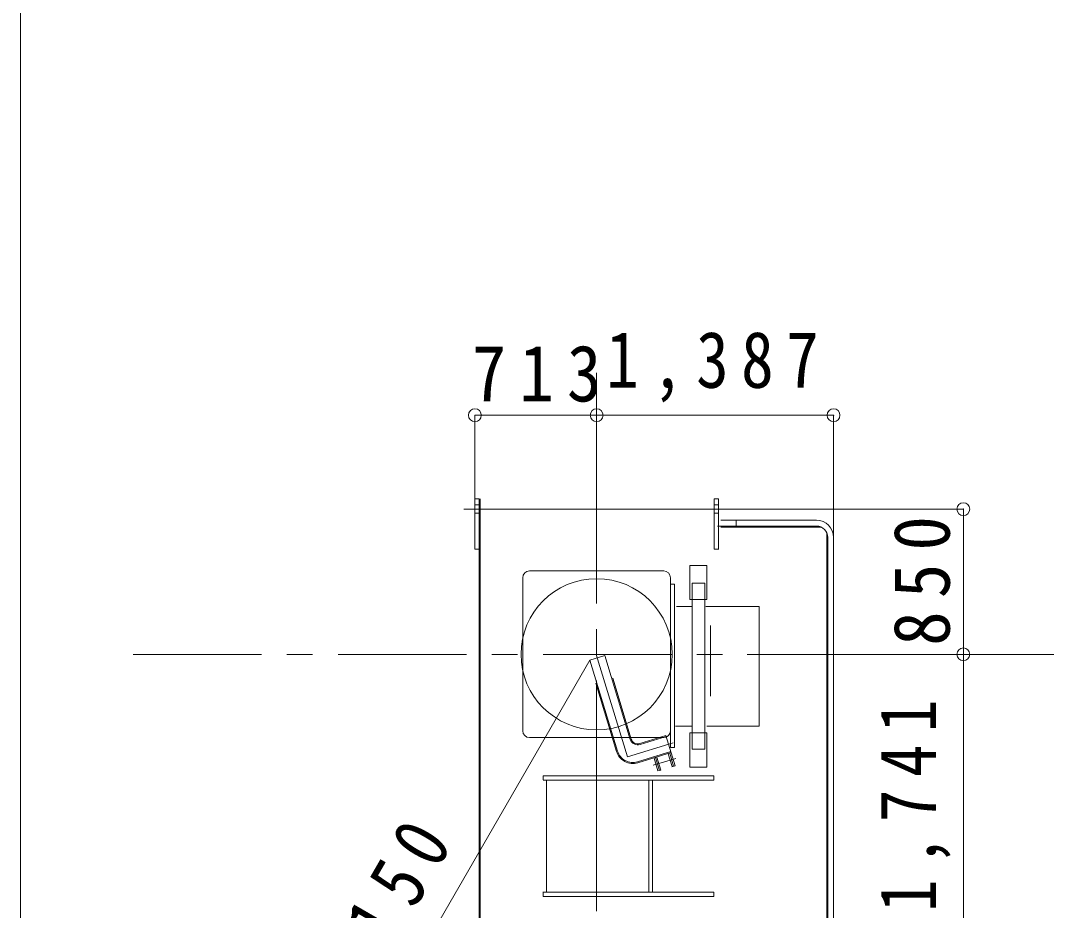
# Model space of a CAD drawing. Units: millimetres at full size, sheet at 1:150; details may follow other scales. Extents: x -30700 to 29919, y -306531 to 293469.
# Drawn here: x -30700 to -24695, y -5895 to -687 of the extents above; entities that cross this region are included whole.
import ezdxf

# ---------------------------------------------------------------- set-up
doc = ezdxf.new("R2010")
doc.units = ezdxf.units.MM
doc.header["$LTSCALE"] = 150
doc.header["$PDMODE"] = 32
doc.header["$PDSIZE"] = 75
for name, pattern in [('CHAIN1', [8, 5, -1, 1, -1]), ('CHAIN2', [12, 9, -1, 1, -1]), ('DASHED1', [1.8, 1.2, -0.6])]:
    doc.linetypes.add(name, pattern=pattern)
for name, color, linetype, lineweight in [('0-0', 7, 'Continuous', 18), ('1-0', 7, 'Continuous', 18), ('1-1', 7, 'Continuous', 18)]:
    doc.layers.add(name, color=color, linetype=linetype, lineweight=lineweight)
doc.styles.add('ＭＳ ゴシック', font='')
doc.styles.get('ＭＳ ゴシック').set_extended_font_data('MS Gothic')

msp = doc.modelspace()

# ---------------------------------------------------------------- linework, layer by layer
at = {"layer": '0-0'}
msp.add_line((-30700.2, -21666.9), (-30700.2, 20292.6), dxfattribs=at)
at = {"layer": '1-0', "color": 2, "linetype": 'CHAIN2'}
msp.add_line((-27327.8, -2749.4), (-27327.8, -9031.1), dxfattribs=at)
at = {"layer": '1-0'}
for p, q in [((-28040.9, -3485.8), (-28040.9, -3780.8)), ((-28040.4, -3485.8), (-28016.3, -3485.8)), ((-28040.4, -3485.8), (-28040.4, -3780.5)), ((-28016.3, -3485.8), (-28016.3, -6165.8)), ((-28010.4, -3485.8), (-28010.4, -6114.8)), ((-26615.4, -3485.8), (-26615.4, -3783)), ((-26637.7, -3545.8), (-28011.5, -3545.8)), ((-26040.9, -3645.8), (-26620.7, -3645.8)), ((-26040.9, -3611.8), (-26600.4, -3611.8)), ((-26013.4, -3651.8), (-26600.4, -3651.8)), ((-26510.4, -3611.8), (-26510.4, -3644.1)), ((-25980.9, -3684.3), (-25980.9, -6114.8)), ((-25974.9, -3711.8), (-25974.9, -6120.8)), ((-25940.9, -3711.8), (-25940.9, -6060.8)), ((-26615.4, -3780.8), (-26639.4, -3780.8)), ((-26681.9, -3875.8), (-26681.9, -4075.8)), ((-27760.4, -4843.3), (-27760.4, -3948.3)), ((-27720.3, -3908.3), (-27285, -3908.3)), ((-26935.4, -3908.3), (-27370.7, -3908.3)), ((-26694.4, -3980.8), (-26769.4, -3980.8)), ((-26769.4, -3980.8), (-26769.4, -4950.8)), ((-26681.9, -4075.8), (-26781.9, -4075.8)), ((-26860.2, -4115.8), (-26771.5, -4115.8)), ((-26689.1, -4115.8), (-26376.4, -4115.8)), ((-26376.4, -4815.8), (-26376.4, -4115.8)), ((-27205.9, -4962.6), (-27367.7, -4430.3)), ((-27233.2, -4535.8), (-27239.1, -4537.6)), ((-27124.9, -4892), (-27233.2, -4535.8)), ((-27211.6, -4964.4), (-27332.7, -4566)), ((-26866.5, -4815.8), (-26771.5, -4815.8)), ((-26682.8, -4815.8), (-26376.4, -4815.8)), ((-27720.3, -4883.3), (-27285, -4883.3)), ((-26935.4, -4883.3), (-27370.7, -4883.3)), ((-27075, -4918.7), (-26921.9, -4872.2)), ((-27073.3, -4924.4), (-26920.2, -4877.9)), ((-26868.4, -5048.2), (-26921.9, -4872.2)), ((-27088.6, -5025.2), (-26893.4, -4965.9)), ((-27086.9, -5031), (-26891.7, -4971.7)), ((-26885.6, -5053.4), (-26908.6, -4978.1)), ((-26877, -5050.8), (-26899.9, -4975.5)), ((-26968.9, -5078.7), (-26991.8, -5003.3)), ((-26960.3, -5076.1), (-26983.2, -5000.7)), ((-26951.7, -5073.5), (-26974.6, -4998.1)), ((-26968.9, -5078.7), (-26951.5, -5073.4)), ((-26888.2, -5054.2), (-26868.4, -5048.2)), ((-26641.4, -5106.8), (-27641.4, -5106.8)), ((-27641.4, -5106.8), (-27641.4, -5130)), ((-26641.4, -5131.8), (-27640, -5131.8)), ((-27621.4, -5130), (-27621.4, -5789.9)), ((-27021.4, -5130), (-27021.4, -5789.9)), ((-27001.4, -5130), (-27001.4, -5786.9)), ((-26641.4, -5106.8), (-26641.4, -5131.8)), ((-26641.4, -5788.8), (-27643.1, -5788.8)), ((-27641.4, -5786.9), (-27641.4, -5813.8)), ((-26641.4, -5813.8), (-27641.4, -5813.8)), ((-26641.4, -5788.8), (-26641.4, -5813.8))]:
    msp.add_line(p, q, dxfattribs=at)
at = {"layer": '1-0', "linetype": 'DASHED1'}
for p, q in [((-28040, -3520.8), (-28016.5, -3520.8)), ((-26615.7, -3520.8), (-26639.2, -3520.8)), ((-28040, -3570.8), (-28016.5, -3570.8)), ((-26615.7, -3570.8), (-26639.2, -3570.8))]:
    msp.add_line(p, q, dxfattribs=at)
at = {"layer": '1-0', "linetype": 'CHAIN1'}
for p, q in [((-26661.4, -4641.4), (-26661.4, -4226.6)), ((-27329.8, -4396.6), (-27147.9, -4995.2)), ((-27147.9, -4995.2), (-26879.2, -4913.5)), ((-26863.7, -5005), (-26996.1, -5045.2))]:
    msp.add_line(p, q, dxfattribs=at)
at = {"layer": '1-0'}
for points in [[(-28040.4, -3485.8), (-28040.4, -3780.8), (-28016.3, -3780.8)], [(-26615.4, -3485.8), (-26639.4, -3485.8), (-26639.4, -3780.8)], [(-26681.9, -3875.8), (-26781.9, -3875.8), (-26781.9, -4075.8)], [(-26871.4, -4940.8), (-26895.4, -4940.8), (-26895.4, -3945.7)], [(-26871.4, -4940.8), (-26871.4, -3985.8), (-26895.4, -3985.8)], [(-26694.4, -3980.8), (-26694.4, -4950.8), (-26769.4, -4950.8)], [(-27130.7, -4893.8), (-27279.6, -4403.6), (-27367.7, -4430.3)], [(-26681.9, -5055.8), (-26681.9, -4855.8), (-26781.9, -4855.8)], [(-26681.9, -5055.8), (-26781.9, -5055.8), (-26781.9, -4855.8)]]:
    msp.add_lwpolyline(points, dxfattribs=at)
msp.add_circle((-27327.9, -4396.1), 442.5, dxfattribs=at)
for centre, radius, start, end in [((-26040.9, -3711.8), 100, 0, 90), ((-26040.9, -3711.8), 66, 0, 90), ((-27720.3, -3948.3), 40, 90, 180), ((-26935.4, -3948.3), 40, 0, 90), ((-27720.3, -4843.3), 40, 180, 270), ((-26935.4, -4843.3), 40, 270, 0), ((-27086.6, -4880.4), 46, 196.90514, 286.90514), ((-27086.6, -4880.4), 40, 196.90514, 286.90514), ((-27115.9, -4935.3), 100, 196.90514, 286.90514), ((-27115.9, -4935.3), 94, 196.90514, 286.90514)]:
    msp.add_arc(centre, radius, start, end, dxfattribs=at)
at = {"layer": '1-1', "color": 4, "lineweight": 9}
for p, q in [((-28040.4, -2996.8), (-27327.8, -2996.8)), ((-28040.4, -3524.6), (-28040.4, -2996.8)), ((-27327.8, -3524.6), (-27327.8, -2996.8)), ((-27327.8, -2996.8), (-25940.9, -2996.8)), ((-25940.9, -3709.2), (-25940.9, -2996.8)), ((-26447.6, -3546.6), (-25180.9, -3546.6)), ((-25180.9, -3546.6), (-25180.9, -4396.6))]:
    msp.add_line(p, q, dxfattribs=at)
at = {"layer": '1-1', "color": 2, "linetype": 'CHAIN2'}
for p, q in [((-28104.7, -3546.6), (-27932.6, -3546.6)), ((-26708.9, -3546.6), (-26428.1, -3546.6))]:
    msp.add_line(p, q, dxfattribs=at)
at = {"layer": '1-1', "color": 2, "linetype": 'CHAIN1'}
msp.add_line((-30040.5, -4396.6), (16524.7, -4396.6), dxfattribs=at)
at = {"layer": '1-1', "color": 4, "lineweight": 9}
for points in [[(-27367.7, -4430.3), (-29442.7, -8024.3), (-29124.5, -7706.1)], [(-26447.6, -4396.6), (-25180.9, -4396.6), (-25180.9, -6137.6)]]:
    msp.add_lwpolyline(points, dxfattribs=at)
at = {"layer": '1-1', "color": 4}
for p in [(-28040.4, -2996.8), (-27327.8, -2996.8), (-25940.9, -2996.8), (-25180.9, -3546.6), (-25180.9, -4396.6)]:
    msp.add_point(p, dxfattribs=at)

# ---------------------------------------------------------------- texts
at = {"layer": '1-1', "char_height": 329.9, "attachment_point": 7, "style": 'ＭＳ ゴシック'}
for s, insert in [('\\T1.38;\\W0.85;1,387', (-27271.8, -2921.8)), ('\\T1.38;\\W0.9;713', (-28059.1, -2921.8))]:
    msp.add_mtext(s, dxfattribs=dict(at, insert=insert))
for s, insert, rotation in [('\\T1.38;\\W0.9;850', (-25255.9, -4346.6), 90), ('\\T1.38;\\W0.85;1,741', (-25255.9, -5904.6), 90), ('\\T1.39;\\W0.85;R4,150', (-28852.5, -6855.6), 60)]:
    msp.add_mtext(s, dxfattribs=dict(at, insert=insert, rotation=rotation))

doc.saveas('drawing.dxf')
